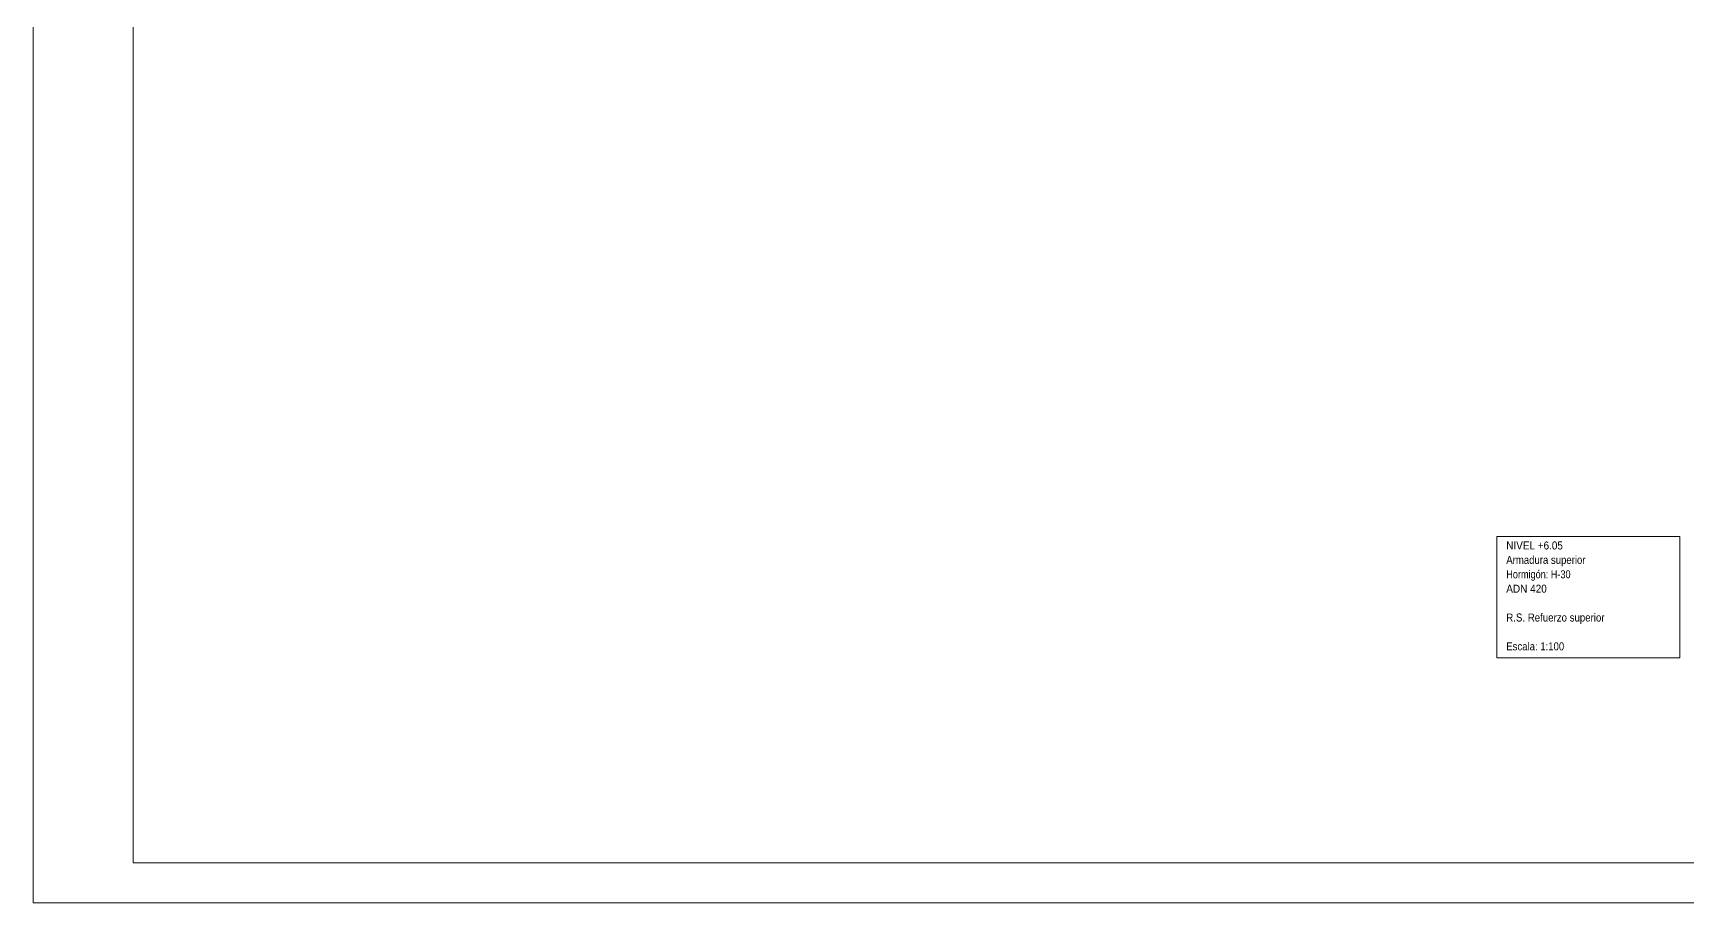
# Model space of a CAD drawing. Header units: millimetres. Extents: x 3 to 479, y -191 to 120.
# Drawn here: x 3.03 to 44.38, y -1.11 to 20.62 of the extents above; entities that cross this region are included whole.
import ezdxf
from ezdxf.enums import TextEntityAlignment as Align

# ---------------------------------------------------------------- set-up
doc = ezdxf.new("R2010")
doc.units = ezdxf.units.MM
for name, color, linetype, lineweight in [('RECUAD_LIMITES', 2, 'Continuous', 0), ('RECUAD_MARCO', 1, 'Continuous', 20), ('TABLAS', 1, 'Continuous', 9)]:
    doc.layers.add(name, color=color, linetype=linetype, lineweight=lineweight)
doc.styles.add('CYPETXT_romans', font='arial.ttf', dxfattribs={"height": 0.2})

msp = doc.modelspace()

# ---------------------------------------------------------------- linework, layer by layer
at = {"layer": 'RECUAD_LIMITES'}
msp.add_lwpolyline([(3.03074, -1.10881), (86.93074, -1.10881), (86.93074, 45.35338), (3.03074, 45.35338), (3.03074, -1.10881)], close=True, dxfattribs=at)
at = {"layer": 'RECUAD_MARCO'}
msp.add_lwpolyline([(5.53074, -0.10881), (85.93074, -0.10881), (85.93074, 44.35338), (5.53074, 44.35338), (5.53074, -0.10881)], close=True, dxfattribs=at)
at = {"layer": 'TABLAS'}
msp.add_lwpolyline([(39.59913, 5.01535), (44.17713, 5.01535), (44.17713, 8.04535), (39.59913, 8.04535), (39.59913, 5.01535)], close=True, dxfattribs=at)

# ---------------------------------------------------------------- texts
at = {"layer": 'TABLAS', "style": 'CYPETXT_romans'}
for s, width, p in [('NIVEL +6.05', 0.888935, (39.83913, 7.82035)), ('Armadura superior', 0.855532, (39.83913, 7.46035)), ('Hormigón: H-30', 0.815017, (39.83913, 7.10035)), ('ADN 420', 0.893197, (39.83913, 6.74035)), ('R.S. Refuerzo superior', 0.864114, (39.83913, 6.02035)), ('Escala: 1:100', 0.854937, (39.83913, 5.30035))]:
    msp.add_text(s, height=0.2, dxfattribs=dict(at, width=width)).set_placement(p, align=Align.MIDDLE_LEFT)

doc.saveas('drawing.dxf')
